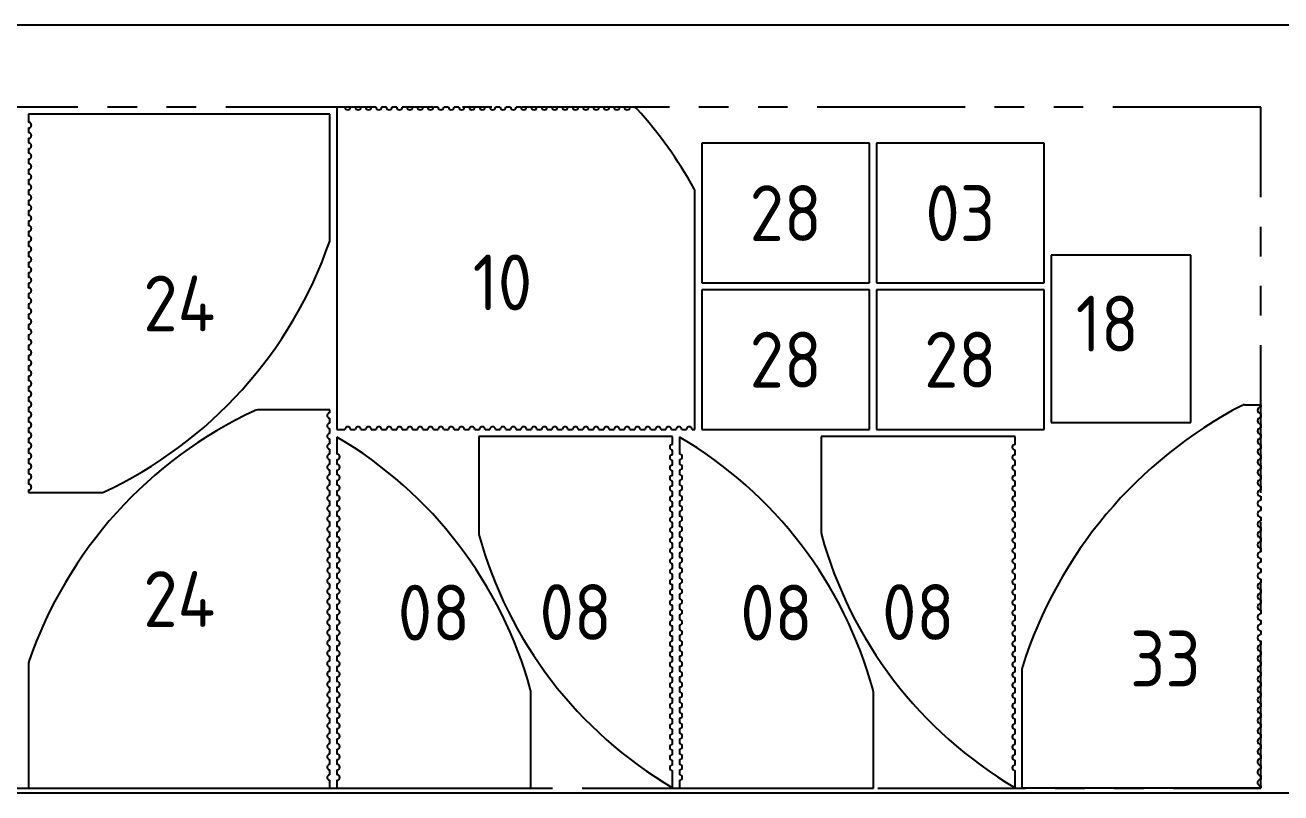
# Model space of a CAD drawing. Header units: millimetres. Extents: x -47360 to 661737, y -45870 to 354580.
# Drawn here: x 363189 to 365886, y 4200 to 5850 of the extents above; entities that cross this region are included whole.
import ezdxf
from ezdxf.enums import TextEntityAlignment as Align

# ---------------------------------------------------------------- set-up
doc = ezdxf.new("R2010")
doc.units = ezdxf.units.MM
doc.header["$LTSCALE"] = 10
doc.linetypes.add('PHANTOM', pattern=[63.5, 31.75, -6.35, 6.35, -6.35, 6.35, -6.35])
for name, color, linetype in [('$ENCL_RECT_RESERVED_LAYER$', 4, 'PHANTOM'), ('03_1  010x359.869438468711x300', 7, 'Continuous'), ('08_4__010X755X416', 7, 'Continuous'), ('10_4__010X769X693', 7, 'Continuous'), ('18_1  010x359.869438468711x300', 7, 'Continuous'), ('24_4__010X900X700', 7, 'Continuous'), ('28_3  010x359.9x300', 7, 'Continuous'), ('33_1__010X900X600', 7, 'Continuous'), ('PART-LABEL', 6, 'Continuous'), ('STOCK', 3, 'Continuous')]:
    doc.layers.add(name, color=color, linetype=linetype)
doc.styles.get("Standard").update_dxf_attribs({"font": 'isocp2.shx', "bigfont": 'whgtxt.shx'})

msp = doc.modelspace()

# ---------------------------------------------------------------- linework, layer by layer
at = {"layer": '$ENCL_RECT_RESERVED_LAYER$'}
msp.add_lwpolyline([(361210, 4210), (365842.56, 4210), (365842.56, 5673.85), (361210, 5673.85)], close=True, dxfattribs=at)
at = {"layer": '03_1  010x359.869438468711x300'}
for p, q in [((365377.2, 5595.95), (365017.33, 5595.95)), ((365017.33, 5595.95), (365017.33, 5295.95)), ((365377.2, 5295.95), (365377.2, 5595.95)), ((365017.33, 5295.95), (365377.2, 5295.95))]:
    msp.add_line(p, q, dxfattribs=at)
at = {"layer": '08_4__010X755X416'}
for p, q in [((363858.82, 4964.77), (363858.82, 4928.13)), ((364579.45, 4965.95), (364163.22, 4965.95)), ((364163.22, 4965.95), (364163.22, 4758.25)), ((364579.45, 4948.8), (364579.45, 4965.95)), ((364594.45, 4964.77, -21059802810.91), (364594.45, 4928.13, -21059802810.91)), ((365315.09, 4965.95, -21059802810.91), (364898.86, 4965.95, -21059802810.91)), ((364898.86, 4965.95, -21059802810.91), (364898.86, 4758.25, -21059802810.91)), ((365315.09, 4948.8, -21059802810.91), (365315.09, 4965.95, -21059802810.91)), ((364579.45, 4926.57), (364579.45, 4936.8)), ((365315.09, 4926.57, -21059802810.91), (365315.09, 4936.8, -21059802810.91)), ((363858.82, 4916.13), (363858.82, 4905.9)), ((364579.45, 4904.35), (364579.45, 4914.57)), ((364594.45, 4916.13, -21059802810.91), (364594.45, 4905.9, -21059802810.91)), ((365315.09, 4904.35, -21059802810.91), (365315.09, 4914.57, -21059802810.91)), ((363858.82, 4893.9), (363858.82, 4883.68)), ((364579.45, 4882.12), (364579.45, 4892.35)), ((364594.45, 4893.9, -21059802810.91), (364594.45, 4883.68, -21059802810.91)), ((365315.09, 4882.12, -21059802810.91), (365315.09, 4892.35, -21059802810.91)), ((363858.82, 4871.68), (363858.82, 4861.45)), ((364579.45, 4859.9), (364579.45, 4870.12)), ((364594.45, 4871.68, -21059802810.91), (364594.45, 4861.45, -21059802810.91)), ((365315.09, 4859.9, -21059802810.91), (365315.09, 4870.12, -21059802810.91)), ((363858.82, 4849.45), (363858.82, 4839.23)), ((363858.82, 4827.23), (363858.82, 4817)), ((364579.45, 4837.67), (364579.45, 4847.9)), ((364594.45, 4849.45, -21059802810.91), (364594.45, 4839.23, -21059802810.91)), ((364594.45, 4827.23, -21059802810.91), (364594.45, 4817, -21059802810.91)), ((365315.09, 4837.67, -21059802810.91), (365315.09, 4847.9, -21059802810.91)), ((363858.82, 4805), (363858.82, 4794.78)), ((364579.45, 4815.45), (364579.45, 4825.67)), ((364579.45, 4793.22), (364579.45, 4803.45)), ((364594.45, 4805, -21059802810.91), (364594.45, 4794.78, -21059802810.91)), ((365315.09, 4815.45, -21059802810.91), (365315.09, 4825.67, -21059802810.91)), ((365315.09, 4793.22, -21059802810.91), (365315.09, 4803.45, -21059802810.91)), ((363858.82, 4782.78), (363858.82, 4772.55)), ((364579.45, 4771), (364579.45, 4781.22)), ((364594.45, 4782.78, -21059802810.91), (364594.45, 4772.55, -21059802810.91)), ((365315.09, 4771, -21059802810.91), (365315.09, 4781.22, -21059802810.91)), ((363858.82, 4760.55), (363858.82, 4750.33)), ((364579.45, 4748.77), (364579.45, 4759)), ((364594.45, 4760.55, -21059802810.91), (364594.45, 4750.33, -21059802810.91)), ((365315.09, 4748.77, -21059802810.91), (365315.09, 4759, -21059802810.91)), ((363858.82, 4738.33), (363858.82, 4728.1)), ((364579.45, 4726.55), (364579.45, 4736.77)), ((364594.45, 4738.33, -21059802810.91), (364594.45, 4728.1, -21059802810.91)), ((365315.09, 4726.55, -21059802810.91), (365315.09, 4736.77, -21059802810.91)), ((363858.82, 4716.1), (363858.82, 4705.88)), ((363858.82, 4693.88), (363858.82, 4683.65)), ((364579.45, 4704.32), (364579.45, 4714.55)), ((364579.45, 4682.1), (364579.45, 4692.32)), ((364594.45, 4716.1, -21059802810.91), (364594.45, 4705.88, -21059802810.91)), ((364594.45, 4693.88, -21059802810.91), (364594.45, 4683.65, -21059802810.91)), ((365315.09, 4704.32, -21059802810.91), (365315.09, 4714.55, -21059802810.91)), ((365315.09, 4682.1, -21059802810.91), (365315.09, 4692.32, -21059802810.91)), ((363858.82, 4671.65), (363858.82, 4661.43)), ((364579.45, 4659.87), (364579.45, 4670.1)), ((364594.45, 4671.65, -21059802810.91), (364594.45, 4661.43, -21059802810.91)), ((365315.09, 4659.87, -21059802810.91), (365315.09, 4670.1, -21059802810.91)), ((363858.82, 4649.43), (363858.82, 4639.2)), ((364579.45, 4637.65), (364579.45, 4647.87)), ((364594.45, 4649.43, -21059802810.91), (364594.45, 4639.2, -21059802810.91)), ((365315.09, 4637.65, -21059802810.91), (365315.09, 4647.87, -21059802810.91)), ((363858.82, 4627.2), (363858.82, 4616.98)), ((364579.45, 4615.42), (364579.45, 4625.65)), ((364594.45, 4627.2, -21059802810.91), (364594.45, 4616.98, -21059802810.91)), ((365315.09, 4615.42, -21059802810.91), (365315.09, 4625.65, -21059802810.91)), ((363858.82, 4604.98), (363858.82, 4594.75)), ((364579.45, 4593.2), (364579.45, 4603.42)), ((364594.45, 4604.98, -21059802810.91), (364594.45, 4594.75, -21059802810.91)), ((365315.09, 4593.2, -21059802810.91), (365315.09, 4603.42, -21059802810.91)), ((363858.82, 4582.75), (363858.82, 4572.53)), ((363858.82, 4560.53), (363858.82, 4550.3)), ((364579.45, 4570.97), (364579.45, 4581.2)), ((364579.45, 4548.75), (364579.45, 4558.97)), ((364594.45, 4582.75, -21059802810.91), (364594.45, 4572.53, -21059802810.91)), ((364594.45, 4560.53, -21059802810.91), (364594.45, 4550.3, -21059802810.91)), ((365315.09, 4570.97, -21059802810.91), (365315.09, 4581.2, -21059802810.91)), ((365315.09, 4548.75, -21059802810.91), (365315.09, 4558.97, -21059802810.91)), ((363858.82, 4538.3), (363858.82, 4528.08)), ((364579.45, 4526.52), (364579.45, 4536.75)), ((364594.45, 4538.3, -21059802810.91), (364594.45, 4528.08, -21059802810.91)), ((365315.09, 4526.52, -21059802810.91), (365315.09, 4536.75, -21059802810.91)), ((363858.82, 4516.08), (363858.82, 4505.85)), ((364579.45, 4504.3), (364579.45, 4514.52)), ((364594.45, 4516.08, -21059802810.91), (364594.45, 4505.85, -21059802810.91)), ((365315.09, 4504.3, -21059802810.91), (365315.09, 4514.52, -21059802810.91)), ((363858.82, 4493.85), (363858.82, 4483.63)), ((364579.45, 4482.07), (364579.45, 4492.3)), ((364594.45, 4493.85, -21059802810.91), (364594.45, 4483.63, -21059802810.91)), ((365315.09, 4482.07, -21059802810.91), (365315.09, 4492.3, -21059802810.91)), ((363858.82, 4471.63), (363858.82, 4461.4)), ((364579.45, 4459.85), (364579.45, 4470.07)), ((364594.45, 4471.63, -21059802810.91), (364594.45, 4461.4, -21059802810.91)), ((365315.09, 4459.85, -21059802810.91), (365315.09, 4470.07, -21059802810.91)), ((363858.82, 4449.4), (363858.82, 4439.18)), ((363858.82, 4427.18), (363858.82, 4416.95)), ((364579.45, 4437.62), (364579.45, 4447.85)), ((364579.45, 4415.4), (364579.45, 4425.62)), ((364594.45, 4449.4, -21059802810.91), (364594.45, 4439.18, -21059802810.91)), ((364594.45, 4427.18, -21059802810.91), (364594.45, 4416.95, -21059802810.91)), ((365315.09, 4437.62, -21059802810.91), (365315.09, 4447.85, -21059802810.91)), ((365315.09, 4415.4, -21059802810.91), (365315.09, 4425.62, -21059802810.91)), ((363858.82, 4404.95), (363858.82, 4394.73)), ((364275.05, 4210), (364275.05, 4417.7)), ((364579.45, 4393.17), (364579.45, 4403.4)), ((364594.45, 4404.95, -21059802810.91), (364594.45, 4394.73, -21059802810.91)), ((365010.69, 4210, -21059802810.91), (365010.69, 4417.7, -21059802810.91)), ((365315.09, 4393.17, -21059802810.91), (365315.09, 4403.4, -21059802810.91)), ((363858.82, 4382.73), (363858.82, 4372.5)), ((364579.45, 4370.95), (364579.45, 4381.17)), ((364594.45, 4382.73, -21059802810.91), (364594.45, 4372.5, -21059802810.91)), ((365315.09, 4370.95, -21059802810.91), (365315.09, 4381.17, -21059802810.91)), ((363858.82, 4360.5), (363858.82, 4350.28)), ((364579.45, 4348.72), (364579.45, 4358.95)), ((364594.45, 4360.5, -21059802810.91), (364594.45, 4350.28, -21059802810.91)), ((365315.09, 4348.72, -21059802810.91), (365315.09, 4358.95, -21059802810.91)), ((363858.82, 4338.28), (363858.82, 4328.05)), ((363858.82, 4316.05), (363858.82, 4305.83)), ((364579.45, 4326.5), (364579.45, 4336.72)), ((364594.45, 4338.28, -21059802810.91), (364594.45, 4328.05, -21059802810.91)), ((364594.45, 4316.05, -21059802810.91), (364594.45, 4305.83, -21059802810.91)), ((365315.09, 4326.5, -21059802810.91), (365315.09, 4336.72, -21059802810.91)), ((363858.82, 4293.83), (363858.82, 4283.6)), ((364579.45, 4304.27), (364579.45, 4314.5)), ((364579.45, 4282.05), (364579.45, 4292.27)), ((364594.45, 4293.83, -21059802810.91), (364594.45, 4283.6, -21059802810.91)), ((365315.09, 4304.27, -21059802810.91), (365315.09, 4314.5, -21059802810.91)), ((365315.09, 4282.05, -21059802810.91), (365315.09, 4292.27, -21059802810.91)), ((363858.82, 4271.6), (363858.82, 4261.38)), ((364579.45, 4259.82), (364579.45, 4270.05)), ((364594.45, 4271.6, -21059802810.91), (364594.45, 4261.38, -21059802810.91)), ((365315.09, 4259.82, -21059802810.91), (365315.09, 4270.05, -21059802810.91)), ((363858.82, 4249.38), (363858.82, 4239.15)), ((364579.45, 4211.17), (364579.45, 4247.82)), ((364594.45, 4249.38, -21059802810.91), (364594.45, 4239.15, -21059802810.91)), ((365315.09, 4211.17, -21059802810.91), (365315.09, 4247.82, -21059802810.91)), ((363858.82, 4227.15), (363858.82, 4210)), ((363858.82, 4210), (364275.05, 4210)), ((364594.45, 4227.15, -21059802810.91), (364594.45, 4210, -21059802810.91)), ((364594.45, 4210, -21059802810.91), (365010.69, 4210, -21059802810.91))]:
    msp.add_line(p, q, dxfattribs=at)
for centre, radius, start, end in [((363396.88, 4180.74), 910, 15.29998, 59.49429), ((364132.51, 4180.74, -21059802810.91), 910, 15.29998, 59.49429), ((364579.45, 4942.8), 6, 90.00112, 269.99888), ((365315.09, 4942.8, -21059802810.91), 6, 90.00112, 269.99888), ((363858.82, 4922.13), 6, 270.00112, 89.99888), ((364579.45, 4920.57), 6, 90.00112, 269.99888), ((364594.45, 4922.13, -21059802810.91), 6, 270.00112, 89.99888), ((365315.09, 4920.57, -21059802810.91), 6, 90.00112, 269.99888), ((363858.82, 4899.9), 6, 270.00112, 89.99888), ((363858.82, 4877.68), 6, 270.00112, 89.99888), ((364579.45, 4898.35), 6, 90.00112, 269.99888), ((364579.45, 4876.12), 6, 90.00112, 269.99888), ((364594.45, 4899.9, -21059802810.91), 6, 270.00112, 89.99888), ((364594.45, 4877.68, -21059802810.91), 6, 270.00112, 89.99888), ((365315.09, 4898.35, -21059802810.91), 6, 90.00112, 269.99888), ((365315.09, 4876.12, -21059802810.91), 6, 90.00112, 269.99888), ((363858.82, 4855.45), 6, 270.00112, 89.99888), ((364579.45, 4853.9), 6, 90.00112, 269.99888), ((364594.45, 4855.45, -21059802810.91), 6, 270.00112, 89.99888), ((365315.09, 4853.9, -21059802810.91), 6, 90.00112, 269.99888), ((363858.82, 4833.23), 6, 270.00112, 89.99888), ((364579.45, 4831.67), 6, 90.00112, 269.99888), ((364594.45, 4833.23, -21059802810.91), 6, 270.00112, 89.99888), ((365315.09, 4831.67, -21059802810.91), 6, 90.00112, 269.99888), ((363858.82, 4811), 6, 270.00112, 89.99888), ((364579.45, 4809.45), 6, 90.00112, 269.99888), ((364594.45, 4811, -21059802810.91), 6, 270.00112, 89.99888), ((365315.09, 4809.45, -21059802810.91), 6, 90.00112, 269.99888), ((363858.82, 4788.78), 6, 270.00112, 89.99888), ((364579.45, 4787.22), 6, 90.00112, 269.99888), ((364594.45, 4788.78, -21059802810.91), 6, 270.00112, 89.99888), ((365315.09, 4787.22, -21059802810.91), 6, 90.00112, 269.99888), ((363858.82, 4766.55), 6, 270.00112, 89.99888), ((363858.82, 4744.33), 6, 270.00112, 89.99888), ((364175.22, 4758.25), 12, 180, 195.29998), ((365041.39, 4995.21), 910, 195.29998, 239.49429), ((364579.45, 4765), 6, 90.00112, 269.99888), ((364579.45, 4742.77), 6, 90.00112, 269.99888), ((364594.45, 4766.55, -21059802810.91), 6, 270.00112, 89.99888), ((364594.45, 4744.33, -21059802810.91), 6, 270.00112, 89.99888), ((364910.86, 4758.25, -21059802810.91), 12, 180, 195.29998), ((365777.03, 4995.21, -21059802810.91), 910, 195.29998, 239.49429), ((365315.09, 4765, -21059802810.91), 6, 90.00112, 269.99888), ((365315.09, 4742.77, -21059802810.91), 6, 90.00112, 269.99888), ((363858.82, 4722.1), 6, 270.00112, 89.99888), ((364579.45, 4720.55), 6, 90.00112, 269.99888), ((364594.45, 4722.1, -21059802810.91), 6, 270.00112, 89.99888), ((365315.09, 4720.55, -21059802810.91), 6, 90.00112, 269.99888), ((363858.82, 4699.88), 6, 270.00112, 89.99888), ((364579.45, 4698.32), 6, 90.00112, 269.99888), ((364594.45, 4699.88, -21059802810.91), 6, 270.00112, 89.99888), ((365315.09, 4698.32, -21059802810.91), 6, 90.00112, 269.99888), ((363858.82, 4677.65), 6, 270.00112, 89.99888), ((364579.45, 4676.1), 6, 90.00112, 269.99888), ((364594.45, 4677.65, -21059802810.91), 6, 270.00112, 89.99888), ((365315.09, 4676.1, -21059802810.91), 6, 90.00112, 269.99888), ((363858.82, 4655.43), 6, 270.00112, 89.99888), ((363858.82, 4633.2), 6, 270.00112, 89.99888), ((364579.45, 4653.87), 6, 90.00112, 269.99888), ((364594.45, 4655.43, -21059802810.91), 6, 270.00112, 89.99888), ((364594.45, 4633.2, -21059802810.91), 6, 270.00112, 89.99888), ((365315.09, 4653.87, -21059802810.91), 6, 90.00112, 269.99888), ((363858.82, 4610.98), 6, 270.00112, 89.99888), ((364579.45, 4631.65), 6, 90.00112, 269.99888), ((364579.45, 4609.42), 6, 90.00112, 269.99888), ((364594.45, 4610.98, -21059802810.91), 6, 270.00112, 89.99888), ((365315.09, 4631.65, -21059802810.91), 6, 90.00112, 269.99888), ((365315.09, 4609.42, -21059802810.91), 6, 90.00112, 269.99888), ((363858.82, 4588.75), 6, 270.00112, 89.99888), ((364579.45, 4587.2), 6, 90.00112, 269.99888), ((364594.45, 4588.75, -21059802810.91), 6, 270.00112, 89.99888), ((365315.09, 4587.2, -21059802810.91), 6, 90.00112, 269.99888), ((363858.82, 4566.53), 6, 270.00112, 89.99888), ((364579.45, 4564.97), 6, 90.00112, 269.99888), ((364594.45, 4566.53, -21059802810.91), 6, 270.00112, 89.99888), ((365315.09, 4564.97, -21059802810.91), 6, 90.00112, 269.99888), ((363858.82, 4544.3), 6, 270.00112, 89.99888), ((364579.45, 4542.75), 6, 90.00112, 269.99888), ((364594.45, 4544.3, -21059802810.91), 6, 270.00112, 89.99888), ((365315.09, 4542.75, -21059802810.91), 6, 90.00112, 269.99888), ((363858.82, 4522.08), 6, 270.00112, 89.99888), ((363858.82, 4499.85), 6, 270.00112, 89.99888), ((364579.45, 4520.52), 6, 90.00112, 269.99888), ((364579.45, 4498.3), 6, 90.00112, 269.99888), ((364594.45, 4522.08, -21059802810.91), 6, 270.00112, 89.99888), ((364594.45, 4499.85, -21059802810.91), 6, 270.00112, 89.99888), ((365315.09, 4520.52, -21059802810.91), 6, 90.00112, 269.99888), ((365315.09, 4498.3, -21059802810.91), 6, 90.00112, 269.99888), ((363858.82, 4477.63), 6, 270.00112, 89.99888), ((364579.45, 4476.07), 6, 90.00112, 269.99888), ((364594.45, 4477.63, -21059802810.91), 6, 270.00112, 89.99888), ((365315.09, 4476.07, -21059802810.91), 6, 90.00112, 269.99888), ((363858.82, 4455.4), 6, 270.00112, 89.99888), ((364579.45, 4453.85), 6, 90.00112, 269.99888), ((364594.45, 4455.4, -21059802810.91), 6, 270.00112, 89.99888), ((365315.09, 4453.85, -21059802810.91), 6, 90.00112, 269.99888), ((363858.82, 4433.18), 6, 270.00112, 89.99888), ((364579.45, 4431.62), 6, 90.00112, 269.99888), ((364594.45, 4433.18, -21059802810.91), 6, 270.00112, 89.99888), ((365315.09, 4431.62, -21059802810.91), 6, 90.00112, 269.99888), ((363858.82, 4410.95), 6, 270.00112, 89.99888), ((364263.05, 4417.7), 12, 0, 15.29998), ((364579.45, 4409.4), 6, 90.00112, 269.99888), ((364594.45, 4410.95, -21059802810.91), 6, 270.00112, 89.99888), ((364998.69, 4417.7, -21059802810.91), 12, 0, 15.29998), ((365315.09, 4409.4, -21059802810.91), 6, 90.00112, 269.99888), ((363858.82, 4388.73), 6, 270.00112, 89.99888), ((363858.82, 4366.5), 6, 270.00112, 89.99888), ((364579.45, 4387.17), 6, 90.00112, 269.99888), ((364579.45, 4364.95), 6, 90.00112, 269.99888), ((364594.45, 4388.73, -21059802810.91), 6, 270.00112, 89.99888), ((364594.45, 4366.5, -21059802810.91), 6, 270.00112, 89.99888), ((365315.09, 4387.17, -21059802810.91), 6, 90.00112, 269.99888), ((365315.09, 4364.95, -21059802810.91), 6, 90.00112, 269.99888), ((363858.82, 4344.28), 6, 270.00112, 89.99888), ((364579.45, 4342.72), 6, 90.00112, 269.99888), ((364594.45, 4344.28, -21059802810.91), 6, 270.00112, 89.99888), ((365315.09, 4342.72, -21059802810.91), 6, 90.00112, 269.99888), ((363858.82, 4322.05), 6, 270.00112, 89.99888), ((364579.45, 4320.5), 6, 90.00112, 269.99888), ((364594.45, 4322.05, -21059802810.91), 6, 270.00112, 89.99888), ((365315.09, 4320.5, -21059802810.91), 6, 90.00112, 269.99888), ((363858.82, 4299.83), 6, 270.00112, 89.99888), ((364579.45, 4298.27), 6, 90.00112, 269.99888), ((364594.45, 4299.83, -21059802810.91), 6, 270.00112, 89.99888), ((365315.09, 4298.27, -21059802810.91), 6, 90.00112, 269.99888), ((363858.82, 4277.6), 6, 270.00112, 89.99888), ((363858.82, 4255.38), 6, 270.00112, 89.99888), ((364579.45, 4276.05), 6, 90.00112, 269.99888), ((364594.45, 4277.6, -21059802810.91), 6, 270.00112, 89.99888), ((364594.45, 4255.38, -21059802810.91), 6, 270.00112, 89.99888), ((365315.09, 4276.05, -21059802810.91), 6, 90.00112, 269.99888), ((363858.82, 4233.15), 6, 270.00112, 89.99888), ((364579.45, 4253.82), 6, 90.00112, 269.99888), ((364594.45, 4233.15, -21059802810.91), 6, 270.00112, 89.99888), ((365315.09, 4253.82, -21059802810.91), 6, 90.00112, 269.99888)]:
    msp.add_arc(centre, radius, start, end, dxfattribs=at)
at = {"layer": '10_4__010X769X693'}
for p, q in [((363875.97, 5673.85), (363858.82, 5673.85)), ((363858.82, 5673.85), (363858.82, 4980.95)), ((363898.19, 5673.85), (363887.97, 5673.85)), ((363920.42, 5673.85), (363910.19, 5673.85)), ((363942.64, 5673.85), (363932.42, 5673.85)), ((363964.87, 5673.85), (363954.64, 5673.85)), ((363987.09, 5673.85), (363976.87, 5673.85)), ((364009.32, 5673.85), (363999.09, 5673.85)), ((364031.54, 5673.85), (364021.32, 5673.85)), ((364053.77, 5673.85), (364043.54, 5673.85)), ((364075.99, 5673.85), (364065.77, 5673.85)), ((364098.22, 5673.85), (364087.99, 5673.85)), ((364120.44, 5673.85), (364110.22, 5673.85)), ((364142.67, 5673.85), (364132.44, 5673.85)), ((364164.89, 5673.85), (364154.67, 5673.85)), ((364187.12, 5673.85), (364176.89, 5673.85)), ((364209.34, 5673.85), (364199.12, 5673.85)), ((364231.57, 5673.85), (364221.34, 5673.85)), ((364253.79, 5673.85), (364243.57, 5673.85)), ((364276.02, 5673.85), (364265.79, 5673.85)), ((364298.24, 5673.85), (364288.02, 5673.85)), ((364320.47, 5673.85), (364310.24, 5673.85)), ((364342.69, 5673.85), (364332.47, 5673.85)), ((364364.92, 5673.85), (364354.69, 5673.85)), ((364387.14, 5673.85), (364376.92, 5673.85)), ((364409.37, 5673.85), (364399.14, 5673.85)), ((364431.59, 5673.85), (364421.37, 5673.85)), ((364453.82, 5673.85), (364443.59, 5673.85)), ((364476.04, 5673.85), (364465.82, 5673.85)), ((364494.15, 5673.85), (364488.04, 5673.85)), ((364627.43, 4980.95), (364627.43, 5492.45)), ((363858.82, 4980.95), (363875.97, 4980.95)), ((363887.97, 4980.95), (363898.19, 4980.95)), ((363910.19, 4980.95), (363920.42, 4980.95)), ((363932.42, 4980.95), (363942.64, 4980.95)), ((363954.64, 4980.95), (363964.87, 4980.95)), ((363976.87, 4980.95), (363987.09, 4980.95)), ((363999.09, 4980.95), (364009.32, 4980.95)), ((364021.32, 4980.95), (364031.54, 4980.95)), ((364043.54, 4980.95), (364053.77, 4980.95)), ((364065.77, 4980.95), (364075.99, 4980.95)), ((364087.99, 4980.95), (364098.22, 4980.95)), ((364110.22, 4980.95), (364120.44, 4980.95)), ((364132.44, 4980.95), (364142.67, 4980.95)), ((364154.67, 4980.95), (364164.89, 4980.95)), ((364176.89, 4980.95), (364187.12, 4980.95)), ((364199.12, 4980.95), (364209.34, 4980.95)), ((364221.34, 4980.95), (364231.57, 4980.95)), ((364243.57, 4980.95), (364253.79, 4980.95)), ((364265.79, 4980.95), (364276.02, 4980.95)), ((364288.02, 4980.95), (364298.24, 4980.95)), ((364310.24, 4980.95), (364320.47, 4980.95)), ((364332.47, 4980.95), (364342.69, 4980.95)), ((364354.69, 4980.95), (364364.92, 4980.95)), ((364376.92, 4980.95), (364387.14, 4980.95)), ((364399.14, 4980.95), (364409.37, 4980.95)), ((364421.37, 4980.95), (364431.59, 4980.95)), ((364443.59, 4980.95), (364453.82, 4980.95)), ((364465.82, 4980.95), (364476.04, 4980.95)), ((364488.04, 4980.95), (364498.27, 4980.95)), ((364510.27, 4980.95), (364520.49, 4980.95)), ((364532.49, 4980.95), (364542.72, 4980.95)), ((364554.72, 4980.95), (364564.94, 4980.95)), ((364576.94, 4980.95), (364587.17, 4980.95)), ((364599.17, 4980.95), (364609.39, 4980.95)), ((364621.39, 4980.95), (364627.43, 4980.95))]:
    msp.add_line(p, q, dxfattribs=at)
for centre, radius, start, end in [((363881.97, 5673.85), 6, 180.00714, 359.99286), ((363904.19, 5673.85), 6, 180.00695, 359.99305), ((363926.42, 5673.85), 6, 180.00676, 359.99324), ((363948.64, 5673.85), 6, 180.00657, 359.99343), ((363970.87, 5673.85), 6, 180.00638, 359.99362), ((363993.09, 5673.85), 6, 180.0062, 359.9938), ((364015.32, 5673.85), 6, 180.00601, 359.99399), ((364037.54, 5673.85), 6, 180.00582, 359.99418), ((364059.77, 5673.85), 6, 180.00563, 359.99437), ((364081.99, 5673.85), 6, 180.00544, 359.99456), ((364104.22, 5673.85), 6, 180.00526, 359.99474), ((364126.44, 5673.85), 6, 180.00507, 359.99493), ((364148.67, 5673.85), 6, 180.00488, 359.99512), ((364170.89, 5673.85), 6, 180.00469, 359.99531), ((364193.12, 5673.85), 6, 180.0045, 359.9955), ((364215.34, 5673.85), 6, 180.00431, 359.99569), ((364237.57, 5673.85), 6, 180.00413, 359.99587), ((364259.79, 5673.85), 6, 180.00394, 359.99606), ((364282.02, 5673.85), 6, 180.00375, 359.99625), ((364304.24, 5673.85), 6, 180.00356, 359.99644), ((364326.47, 5673.85), 6, 180.00338, 359.99662), ((364348.69, 5673.85), 6, 180.00319, 359.99681), ((364370.92, 5673.85), 6, 180.003, 359.997), ((364393.14, 5673.85), 6, 180.00281, 359.99719), ((364415.37, 5673.85), 6, 180.00262, 359.99738), ((364437.59, 5673.85), 6, 180.00243, 359.99757), ((364459.82, 5673.85), 6, 180.00225, 359.99775), ((364482.04, 5673.85), 6, 180.00206, 359.99794), ((364494.15, 5661.85), 12, 42.26137, 90), ((363829.55, 5057.94), 910, 28.93835, 42.26137), ((364615.43, 5492.45), 12, 0, 28.93835), ((363881.97, 4980.95), 6, 359.99907, 180.00093), ((363904.19, 4980.95), 6, 359.99907, 180.00093), ((363926.42, 4980.95), 6, 359.99907, 180.00093), ((363948.64, 4980.95), 6, 359.99907, 180.00093), ((363970.87, 4980.95), 6, 359.99907, 180.00093), ((363993.09, 4980.95), 6, 359.99907, 180.00093), ((364015.32, 4980.95), 6, 359.99907, 180.00093), ((364037.54, 4980.95), 6, 359.99907, 180.00093), ((364059.77, 4980.95), 6, 359.99907, 180.00093), ((364081.99, 4980.95), 6, 359.99907, 180.00093), ((364104.22, 4980.95), 6, 359.99907, 180.00093), ((364126.44, 4980.95), 6, 359.99907, 180.00093), ((364148.67, 4980.95), 6, 359.99907, 180.00093), ((364170.89, 4980.95), 6, 359.99907, 180.00093), ((364193.12, 4980.95), 6, 359.99907, 180.00093), ((364215.34, 4980.95), 6, 359.99907, 180.00093), ((364237.57, 4980.95), 6, 359.99907, 180.00093), ((364259.79, 4980.95), 6, 359.99907, 180.00093), ((364282.02, 4980.95), 6, 359.99907, 180.00093), ((364304.24, 4980.95), 6, 359.99907, 180.00093), ((364326.47, 4980.95), 6, 359.99907, 180.00093), ((364348.69, 4980.95), 6, 359.99907, 180.00093), ((364370.92, 4980.95), 6, 359.99907, 180.00093), ((364393.14, 4980.95), 6, 359.99907, 180.00093), ((364415.37, 4980.95), 6, 359.99907, 180.00093), ((364437.59, 4980.95), 6, 359.99907, 180.00093), ((364459.82, 4980.95), 6, 359.99907, 180.00093), ((364482.04, 4980.95), 6, 359.99907, 180.00093), ((364504.27, 4980.95), 6, 359.99907, 180.00093), ((364526.49, 4980.95), 6, 359.99907, 180.00093), ((364548.72, 4980.95), 6, 359.99907, 180.00093), ((364570.94, 4980.95), 6, 359.99907, 180.00093), ((364593.17, 4980.95), 6, 359.99907, 180.00093), ((364615.39, 4980.95), 6, 359.99907, 180.00093)]:
    msp.add_arc(centre, radius, start, end, dxfattribs=at)
at = {"layer": '18_1  010x359.869438468711x300'}
for p, q in [((365692.23, 5355.82), (365392.23, 5355.82)), ((365392.23, 5355.82), (365392.23, 4995.95)), ((365692.23, 4995.95), (365692.23, 5355.82)), ((365392.23, 4995.95), (365692.23, 4995.95))]:
    msp.add_line(p, q, dxfattribs=at)
at = {"layer": '24_4__010X900X700'}
for p, q in [((363843.82, 5658.28), (363196.61, 5658.28)), ((363196.61, 5658.28), (363196.61, 5641.13)), ((363843.82, 5389.55), (363843.82, 5658.28)), ((363196.61, 5629.13), (363196.61, 5618.9)), ((363196.61, 5606.9), (363196.61, 5596.68)), ((363196.61, 5584.68), (363196.61, 5574.45)), ((363196.61, 5562.45), (363196.61, 5552.23)), ((363196.61, 5540.23), (363196.61, 5530)), ((363196.61, 5518), (363196.61, 5507.78)), ((363196.61, 5495.78), (363196.61, 5485.55)), ((363196.61, 5473.55), (363196.61, 5463.33)), ((363196.61, 5451.33), (363196.61, 5441.1)), ((363196.61, 5429.1), (363196.61, 5418.88)), ((363196.61, 5406.88), (363196.61, 5396.65)), ((363196.61, 5384.65), (363196.61, 5374.43)), ((363196.61, 5362.43), (363196.61, 5352.2)), ((363196.61, 5340.2), (363196.61, 5329.98)), ((363196.61, 5317.98), (363196.61, 5307.75)), ((363196.61, 5295.75), (363196.61, 5285.53)), ((363196.61, 5273.53), (363196.61, 5263.3)), ((363196.61, 5251.3), (363196.61, 5241.08)), ((363196.61, 5229.08), (363196.61, 5218.85)), ((363196.61, 5206.85), (363196.61, 5196.63)), ((363196.61, 5184.63), (363196.61, 5174.4)), ((363196.61, 5162.4), (363196.61, 5152.18)), ((363196.61, 5140.18), (363196.61, 5129.95)), ((363196.61, 5117.95), (363196.61, 5107.73)), ((363196.61, 5095.73), (363196.61, 5085.5)), ((363196.61, 5073.5), (363196.61, 5063.28)), ((363196.61, 5051.28), (363196.61, 5041.05)), ((363196.61, 5029.05), (363196.61, 5018.83)), ((363843.82, 5023.06), (363687.99, 5023.06)), ((363843.82, 5017.03), (363843.82, 5023.06)), ((363196.61, 5006.83), (363196.61, 4996.6)), ((363843.82, 4994.8), (363843.82, 5005.03)), ((363196.61, 4984.6), (363196.61, 4974.38)), ((363196.61, 4962.38), (363196.61, 4952.15)), ((363843.82, 4972.58), (363843.82, 4982.8)), ((363196.61, 4940.15), (363196.61, 4929.93)), ((363843.82, 4950.35), (363843.82, 4960.58)), ((363843.82, 4928.13), (363843.82, 4938.35)), ((363196.61, 4917.93), (363196.61, 4907.7)), ((363843.82, 4905.9), (363843.82, 4916.13)), ((363196.61, 4895.7), (363196.61, 4885.48)), ((363843.82, 4883.68), (363843.82, 4893.9)), ((363196.61, 4873.48), (363196.61, 4863.25)), ((363843.82, 4861.45), (363843.82, 4871.68)), ((363196.61, 4851.25), (363196.61, 4845.22)), ((363196.61, 4845.22), (363352.44, 4845.22)), ((363843.82, 4839.23), (363843.82, 4849.45)), ((363843.82, 4817), (363843.82, 4827.23)), ((363843.82, 4794.78), (363843.82, 4805)), ((363843.82, 4772.55), (363843.82, 4782.78)), ((363843.82, 4750.33), (363843.82, 4760.55)), ((363843.82, 4728.1), (363843.82, 4738.33)), ((363843.82, 4705.88), (363843.82, 4716.1)), ((363843.82, 4683.65), (363843.82, 4693.88)), ((363843.82, 4661.43), (363843.82, 4671.65)), ((363843.82, 4639.2), (363843.82, 4649.43)), ((363843.82, 4616.98), (363843.82, 4627.2)), ((363843.82, 4594.75), (363843.82, 4604.98)), ((363843.82, 4572.53), (363843.82, 4582.75)), ((363843.82, 4550.3), (363843.82, 4560.53)), ((363843.82, 4528.08), (363843.82, 4538.3)), ((363843.82, 4505.85), (363843.82, 4516.08)), ((363196.61, 4478.73), (363196.61, 4210)), ((363843.82, 4483.63), (363843.82, 4493.85)), ((363843.82, 4461.4), (363843.82, 4471.63)), ((363843.82, 4439.18), (363843.82, 4449.4)), ((363843.82, 4416.95), (363843.82, 4427.18)), ((363843.82, 4394.73), (363843.82, 4404.95)), ((363843.82, 4372.5), (363843.82, 4382.73)), ((363843.82, 4350.28), (363843.82, 4360.5)), ((363843.82, 4328.05), (363843.82, 4338.28)), ((363843.82, 4305.83), (363843.82, 4316.05)), ((363843.82, 4283.6), (363843.82, 4293.83)), ((363843.82, 4261.38), (363843.82, 4271.6)), ((363843.82, 4239.15), (363843.82, 4249.38)), ((363196.61, 4210), (363843.82, 4210)), ((363843.82, 4210), (363843.82, 4227.15))]:
    msp.add_line(p, q, dxfattribs=at)
for centre, radius, start, end in [((363196.61, 5635.13), 6, 269.99633, 90.00367), ((363196.61, 5612.9), 6, 269.99652, 90.00348), ((363196.61, 5590.68), 6, 269.9967, 90.0033), ((363196.61, 5568.45), 6, 269.99689, 90.00311), ((363196.61, 5546.23), 6, 269.99708, 90.00292), ((363196.61, 5524), 6, 269.99727, 90.00273), ((363196.61, 5501.78), 6, 269.99746, 90.00254), ((363196.61, 5479.55), 6, 269.99764, 90.00236), ((363196.61, 5457.33), 6, 269.99783, 90.00217), ((363196.61, 5435.1), 6, 269.99802, 90.00198), ((363196.61, 5412.88), 6, 269.99821, 90.00179), ((363196.61, 5390.65), 6, 269.9984, 90.0016), ((363196.61, 5368.43), 6, 269.99859, 90.00141), ((362965.64, 5687.54), 928, 294.9779, 341.01507), ((363831.82, 5389.55), 12, 341.01507, 0), ((363196.61, 5346.2), 6, 269.99877, 90.00123), ((363196.61, 5323.98), 6, 269.99896, 90.00104), ((363196.61, 5301.75), 6, 269.99915, 90.00085), ((363196.61, 5279.53), 6, 269.99934, 90.00066), ((363196.61, 5257.3), 6, 269.99952, 90.00048), ((363196.61, 5235.08), 6, 269.99971, 90.00029), ((363196.61, 5212.85), 6, 269.9999, 90.0001), ((363196.61, 5190.63), 6, 270.00009, 89.99991), ((363196.61, 5168.4), 6, 270.00028, 89.99972), ((363196.61, 5146.18), 6, 269.99746, 90.00254), ((363196.61, 5123.95), 6, 269.99764, 90.00236), ((363196.61, 5101.73), 6, 269.99783, 90.00217), ((363196.61, 5079.5), 6, 269.99802, 90.00198), ((363196.61, 5057.28), 6, 269.99821, 90.00179), ((363196.61, 5035.05), 6, 269.9984, 90.0016), ((363196.61, 5012.83), 6, 269.99859, 90.00141), ((364074.79, 4180.74), 928, 114.9779, 161.01507), ((363687.99, 5011.06), 12, 90, 114.9779), ((363843.82, 5011.03), 6, 89.9999, 270.0001), ((363196.61, 4990.6), 6, 269.99877, 90.00123), ((363843.82, 4988.8), 6, 89.99971, 270.00029), ((363196.61, 4968.38), 6, 269.99896, 90.00104), ((363843.82, 4966.58), 6, 89.99952, 270.00048), ((363196.61, 4946.15), 6, 269.99915, 90.00085), ((363843.82, 4944.35), 6, 89.99934, 270.00066), ((363196.61, 4923.93), 6, 269.99934, 90.00066), ((363843.82, 4922.13), 6, 89.99915, 270.00085), ((363196.61, 4901.7), 6, 269.99952, 90.00048), ((363196.61, 4879.48), 6, 269.99971, 90.00029), ((363843.82, 4899.9), 6, 89.99896, 270.00104), ((363843.82, 4877.68), 6, 89.99877, 270.00123), ((363196.61, 4857.25), 6, 269.9999, 90.0001), ((363843.82, 4855.45), 6, 89.99859, 270.00141), ((363352.44, 4857.22), 12, 270, 294.9779), ((363843.82, 4833.23), 6, 89.9984, 270.0016), ((363843.82, 4811), 6, 89.99821, 270.00179), ((363843.82, 4788.78), 6, 89.99802, 270.00198), ((363843.82, 4766.55), 6, 89.99783, 270.00217), ((363843.82, 4744.33), 6, 89.99764, 270.00236), ((363843.82, 4722.1), 6, 89.99746, 270.00254), ((363843.82, 4699.88), 6, 90.00028, 269.99972), ((363843.82, 4677.65), 6, 90.00009, 269.99991), ((363843.82, 4655.43), 6, 89.9999, 270.0001), ((363843.82, 4633.2), 6, 89.99971, 270.00029), ((363843.82, 4610.98), 6, 89.99952, 270.00048), ((363843.82, 4588.75), 6, 89.99934, 270.00066), ((363843.82, 4566.53), 6, 89.99915, 270.00085), ((363843.82, 4544.3), 6, 89.99896, 270.00104), ((363843.82, 4522.08), 6, 89.99877, 270.00123), ((363843.82, 4499.85), 6, 89.99859, 270.00141), ((363208.61, 4478.73), 12, 161.01507, 180), ((363843.82, 4477.63), 6, 89.9984, 270.0016), ((363843.82, 4455.4), 6, 89.99821, 270.00179), ((363843.82, 4433.18), 6, 89.99802, 270.00198), ((363843.82, 4410.95), 6, 89.99783, 270.00217), ((363843.82, 4388.73), 6, 89.99764, 270.00236), ((363843.82, 4366.5), 6, 89.99746, 270.00254), ((363843.82, 4344.28), 6, 89.99727, 270.00273), ((363843.82, 4322.05), 6, 89.99708, 270.00292), ((363843.82, 4299.83), 6, 89.99689, 270.00311), ((363843.82, 4277.6), 6, 89.9967, 270.0033), ((363843.82, 4255.38), 6, 89.99652, 270.00348), ((363843.82, 4233.15), 6, 89.99633, 270.00367)]:
    msp.add_arc(centre, radius, start, end, dxfattribs=at)
at = {"layer": '28_3  010x359.9x300'}
for p, q in [((365002.33, 5595.95), (364642.43, 5595.95)), ((364642.43, 5595.95), (364642.43, 5295.95)), ((365002.33, 5295.95), (365002.33, 5595.95)), ((364642.43, 5295.95), (365002.33, 5295.95)), ((365002.33, 5280.95), (364642.43, 5280.95)), ((364642.43, 5280.95), (364642.43, 4980.95)), ((365002.33, 4980.95), (365002.33, 5280.95)), ((365377.23, 5280.95), (365017.33, 5280.95)), ((365017.33, 5280.95), (365017.33, 4980.95)), ((365377.23, 4980.95), (365377.23, 5280.95)), ((364642.43, 4980.95), (365002.33, 4980.95)), ((365017.33, 4980.95), (365377.23, 4980.95))]:
    msp.add_line(p, q, dxfattribs=at)
at = {"layer": '33_1__010X900X600'}
for p, q in [((365807.92, 5034.18), (365842.56, 5034.18)), ((365842.56, 5034.18), (365842.56, 5029.14)), ((365842.56, 5015.14), (365842.56, 5006.91)), ((365842.56, 4992.91), (365842.56, 4984.69)), ((365842.56, 4970.69), (365842.56, 4962.46)), ((365842.56, 4948.46), (365842.56, 4940.24)), ((365842.56, 4926.24), (365842.56, 4918.01)), ((365842.56, 4904.01), (365842.56, 4895.79)), ((365842.56, 4881.79), (365842.56, 4873.56)), ((365842.56, 4859.56), (365842.56, 4851.34)), ((365842.56, 4837.34), (365842.56, 4829.11)), ((365842.56, 4815.11), (365842.56, 4806.89)), ((365842.56, 4792.89), (365842.56, 4784.66)), ((365842.56, 4770.66), (365842.56, 4762.44)), ((365842.56, 4748.44), (365842.56, 4740.21)), ((365842.56, 4726.21), (365842.56, 4717.99)), ((365842.56, 4703.99), (365842.56, 4695.76)), ((365842.56, 4681.76), (365842.56, 4673.54)), ((365842.56, 4659.54), (365842.56, 4651.31)), ((365842.56, 4637.31), (365842.56, 4629.09)), ((365842.56, 4615.09), (365842.56, 4606.86)), ((365842.56, 4592.86), (365842.56, 4584.64)), ((365842.56, 4570.64), (365842.56, 4562.41)), ((365842.56, 4548.41), (365842.56, 4540.19)), ((365842.56, 4526.19), (365842.56, 4517.96)), ((365842.56, 4503.96), (365842.56, 4495.74)), ((365842.56, 4481.74), (365842.56, 4473.51)), ((365330.09, 4210), (365330.09, 4467.4)), ((365842.56, 4459.51), (365842.56, 4451.29)), ((365842.56, 4437.29), (365842.56, 4429.06)), ((365842.56, 4415.06), (365842.56, 4406.84)), ((365842.56, 4392.84), (365842.56, 4384.61)), ((365842.56, 4370.61), (365842.56, 4362.39)), ((365842.56, 4348.39), (365842.56, 4340.16)), ((365842.56, 4326.16), (365842.56, 4317.94)), ((365842.56, 4303.94), (365842.56, 4295.71)), ((365842.56, 4281.71), (365842.56, 4273.49)), ((365842.56, 4259.49), (365842.56, 4251.26)), ((365842.56, 4237.26), (365842.56, 4229.04)), ((365842.56, 4210), (365330.09, 4210)), ((365842.56, 4215.04), (365842.56, 4210))]:
    msp.add_line(p, q, dxfattribs=at)
for centre, radius, start, end in [((366246.76, 4180.74), 961, 117.54358, 162.418), ((365807.92, 5022.18), 12, 90, 117.54358), ((365842.56, 5022.14), 7, 90.00274, 269.99726), ((365842.56, 4999.91), 7, 90.00258, 269.99742), ((365842.56, 4977.69), 7, 90.00242, 269.99758), ((365842.56, 4955.46), 7, 90.00226, 269.99774), ((365842.56, 4933.24), 7, 90.0021, 269.9979), ((365842.56, 4911.01), 7, 90.00193, 269.99807), ((365842.56, 4888.79), 7, 90.00177, 269.99823), ((365842.56, 4866.56), 7, 90.00161, 269.99839), ((365842.56, 4844.34), 7, 90.00145, 269.99855), ((365842.56, 4822.11), 7, 90.00129, 269.99871), ((365842.56, 4799.89), 7, 90.00113, 269.99887), ((365842.56, 4777.66), 7, 90.00097, 269.99903), ((365842.56, 4755.44), 7, 90.00081, 269.99919), ((365842.56, 4733.21), 7, 90.00064, 269.99936), ((365842.56, 4710.99), 7, 90.00306, 269.99694), ((365842.56, 4688.76), 7, 90.0029, 269.9971), ((365842.56, 4666.54), 7, 90.00274, 269.99726), ((365842.56, 4644.31), 7, 90.00258, 269.99742), ((365842.56, 4622.09), 7, 90.00242, 269.99758), ((365842.56, 4599.86), 7, 90.00226, 269.99774), ((365842.56, 4577.64), 7, 90.0021, 269.9979), ((365842.56, 4555.41), 7, 90.00193, 269.99807), ((365842.56, 4533.19), 7, 90.00177, 269.99823), ((365842.56, 4510.96), 7, 90.00161, 269.99839), ((365842.56, 4488.74), 7, 90.00145, 269.99855), ((365342.09, 4467.4), 12, 162.418, 180), ((365842.56, 4466.51), 7, 90.00129, 269.99871), ((365842.56, 4444.29), 7, 90.00113, 269.99887), ((365842.56, 4422.06), 7, 90.00097, 269.99903), ((365842.56, 4399.84), 7, 90.00081, 269.99919), ((365842.56, 4377.61), 7, 90.00064, 269.99936), ((365842.56, 4355.39), 7, 90.00048, 269.99952), ((365842.56, 4333.16), 7, 90.00032, 269.99968), ((365842.56, 4310.94), 7, 90.00016, 269.99984), ((365842.56, 4288.71), 7, 90, 270), ((365842.56, 4266.49), 7, 89.99984, 270.00016), ((365842.56, 4244.26), 7, 89.99968, 270.00032), ((365842.56, 4222.04), 7, 89.99952, 270.00048)]:
    msp.add_arc(centre, radius, start, end, dxfattribs=at)
at = {"layer": 'STOCK'}
msp.add_lwpolyline([(361200, 4200), (365980, 4200), (365980, 5850), (361200, 5850)], close=True, dxfattribs=at)

# ---------------------------------------------------------------- texts
at = {"layer": 'PART-LABEL'}
for s, p in [('28', (364822.38, 5445.95)), ('03', (365197.27, 5445.95)), ('10', (364214.13, 5297.02)), ('24', (363520.21, 5251.75)), ('18', (365513.1, 5208.42)), ('28', (364822.38, 5130.95)), ('28', (365197.28, 5130.95)), ('24', (363520.21, 4616.53)), ('08', (364066.93, 4587.39)), ('08', (364371.34, 4588.56)), ('08', (364802.57, 4587.39, -21059802810.91)), ('08', (365106.97, 4588.56, -21059802810.91)), ('33', (365637.74, 4488.61, -42119605621.83))]:
    msp.add_text(s, height=120, dxfattribs=at).set_placement(p, align=Align.MIDDLE_CENTER)

doc.saveas('drawing.dxf')
